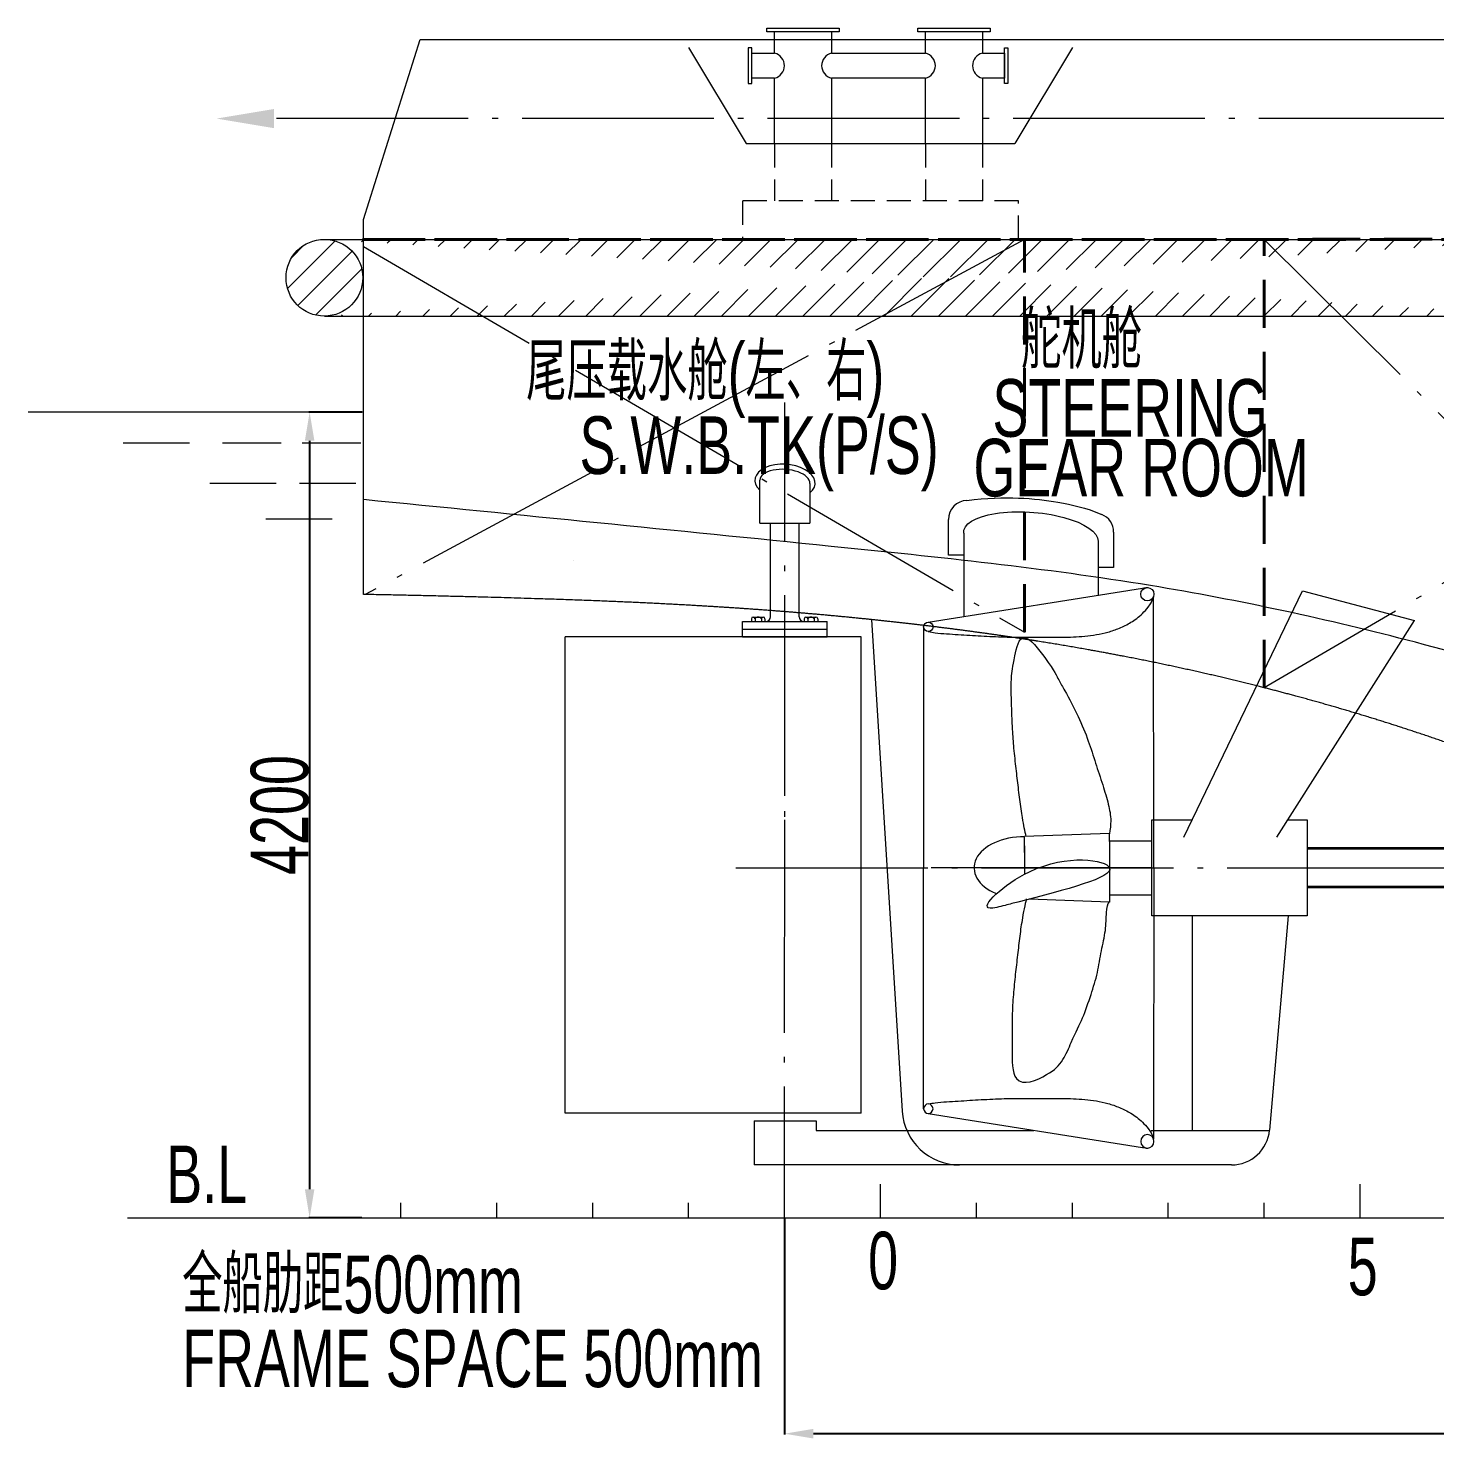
# Model space of a CAD drawing. Extents: x -550205 to -490805, y -239464 to -155364.
# Drawn here: x -541115 to -533784, y -180543 to -173177 of the extents above; entities that cross this region are included whole.
import ezdxf

# ---------------------------------------------------------------- set-up
doc = ezdxf.new("R2010")
doc.units = 0
doc.header["$LTSCALE"] = 500
doc.header["$MEASUREMENT"] = 0
doc.header["$PDMODE"] = 3
doc.linetypes.add('点划线 ____ _ ____ _ ____ _ ____ _ ____ _ ____', pattern=[2.56, 2, -0.25, 0.06, -0.25])
doc.linetypes.add('虚线 __ __ __ __ __ __ __ __ __ __ __ __ __ _', pattern=[0.75, 0.5, -0.25])
doc.layers.get('0').update_dxf_attribs({"linetype": 'CONTINUOUS', "lineweight": 20})
doc.layers.get('Defpoints').update_dxf_attribs({"linetype": 'CONTINUOUS', "lineweight": 20})
doc.layers.add('00', color=7, linetype='CONTINUOUS')
for name, color, linetype, lineweight in [('点划线', 5, '点划线 ____ _ ____ _ ____ _ ____ _ ____ _ ____', 20), ('粗虚线', 30, '虚线 __ __ __ __ __ __ __ __ __ __ __ __ __ _', 40), ('细实线', 7, 'CONTINUOUS', 20), ('虚线', 1, '虚线 __ __ __ __ __ __ __ __ __ __ __ __ __ _', 20)]:
    doc.layers.add(name, color=color, linetype=linetype, lineweight=lineweight)
doc.styles.get("Standard").update_dxf_attribs({"font": 'romans.shx', "width": 1.2, "height": 150, "bigfont": 'gbcbig.shx'})
doc.styles.add('中英混排2', font='romany.shx', dxfattribs={"width": 0.7, "height": 300, "bigfont": 'hztxt.shx'})
doc.dimstyles.new('1111111', dxfattribs={"dimtxt": 75, "dimasz": 100, "dimexe": 50, "dimexo": 50, "dimgap": 30, "dimtad": 1, "dimdec": 0, "dimdsep": 46, "dimtxsty": 'STANDARD', "dimcen": 2.5, "dimadec": 0, "dimazin": 0, "dimtfac": 1, "dimtdec": 0, "dimtmove": 0, "dimatfit": 3, "dimfxl": 1, "dimarcsym": 0})

# ---------------------------------------------------------------- blocks, each defined once
blk = doc.blocks.new('A$C6D7A7E5A')
for p, q in [((0, 0), (-2682, 0)), ((-1390, -250), (-1921, -250)), ((-653, -250), (-1124, -250)), ((-15, -250), (-485, -250)), ((-695, -573), (-1226, -573)), ((-54, -573), (-506, -573)), ((-245, -858), (-776, -858))]:
    blk.add_line(p, q)
blk = doc.blocks.new('*D161')
at = {"layer": 'Defpoints', "color": 0, "linetype": 'ByBlock', "transparency": 16777216}
for p in [(-537173, -179376.7), (-504923.1, -179376.7), (-537173, -180501)]:
    blk.add_point(p, dxfattribs=at)
at = {"layer": '虚线', "color": 0, "linetype": 'ByBlock', "lineweight": -2, "transparency": 16777216}
for p, q in [((-537173, -179381.7), (-537173, -180506)), ((-504923.1, -179381.7), (-504923.1, -180506)), ((-505073.1, -180501), (-537023, -180501))]:
    blk.add_line(p, q, dxfattribs=at)
at = {"layer": '虚线', "color": 0, "linetype": 'ByBlock', "transparency": 16777216}
for points in [[(-537023, -180476), (-537023, -180526), (-537173, -180501)], [(-505073.1, -180476), (-505073.1, -180526), (-504923.1, -180501)]]:
    blk.add_solid(points, dxfattribs=at)
at = {"layer": '虚线', "color": 0, "linetype": 'ByBlock', "transparency": 16777216, "insert": (-521003.4, -180346), "char_height": 300, "attachment_point": 5, "style": '中英混排2'}
blk.add_mtext('32250', dxfattribs=at)
blk = doc.blocks.new('A$C20FC402D')
at = {"lineweight": 20}
for p, q in [((0, 278), (-690, 253)), ((-690, 188), (-690, 250)), ((-690, 173), (-690, 238)), ((0, 213), (0, 278)), ((-690, 178), (-690, -52)), ((-690, 175), (-690, -52)), ((-690, 123), (-690, 173)), ((0, 213), (0, -212)), ((0, -212), (0, -278)), ((0, -278), (-652, -254))]:
    blk.add_line(p, q, dxfattribs=at)
blk.add_ellipse((-690, 0), major_axis=(410, 0), ratio=0.616431, start_param=1.570124, end_param=4.121306, dxfattribs=at)
for points, knots in [([(-676, 253), (-687, 299), (-704, 377), (-730, 558), (-747, 709), (-766, 865), (-783, 1043), (-789, 1166), (-805, 1526), (-783, 1656), (-718, 1961), (-449, 1608), (-418, 1530), (-347, 1411), (-253, 1232), (-170, 1032), (-117, 858), (-56, 676), (-8, 520), (16, 389), (5, 311), (0, 276)], [35.553585, 35.553585, 35.553585, 35.553585, 246.533665, 395.28922, 549.846712, 708.329527, 872.949582, 1048.350871, 1242.923789, 1354.449901, 1432.745059, 1511.040218, 1648.518682, 1765.829862, 2003.928815, 2229.567565, 2437.67521, 2629.325057, 2805.477066, 2963.546885, 3092.823141, 3092.823141, 3092.823141, 3092.823141]), ([(-744, -278), (-355, -178), (353, 2), (-549, 151), (-1123, -375), (-848, -305), (-777, -286), (-744, -278)], [0, 0, 0, 0, 793.852473, 1445.582226, 1880.593695, 2005.025391, 2112.998897, 2112.998897, 2112.998897, 2112.998897]), ([(-676, -253), (-680, -269), (-706, -386), (-730, -556), (-747, -709), (-766, -867), (-782, -1033), (-793, -1209), (-791, -1376), (-792, -1813), (-483, -1678), (-379, -1578), (-285, -1353), (-218, -1231), (-151, -1032), (-95, -857), (-71, -678), (-28, -515), (-28, -366), (-16, -290), (0, -276)], [35.553585, 35.553585, 35.553585, 35.553585, 246.533665, 395.28922, 549.846712, 708.329527, 872.949582, 1048.350871, 1242.923789, 1354.449901, 1511.040218, 1648.518682, 1765.829862, 2003.928815, 2229.567565, 2437.67521, 2629.325057, 2805.477066, 2963.546885, 3092.823141, 3092.823141, 3092.823141, 3092.823141])]:
    blk.add_open_spline(points, degree=3, knots=knots, dxfattribs=at)
blk = doc.blocks.new('A$C41B24223')
at = {"color": 0}
blk.add_line((-587, 1278.3), (551.7, 1454.2), dxfattribs=at)
for centre, radius in [((578, 1423), 35), ((-587, 1253.3), 25)]:
    blk.add_circle(centre, radius, dxfattribs=at)
blk.add_open_spline([(551.7, 1454.2), (556.4, 1455.2), (565, 1457), (575.6, 1458.3), (581.3, 1457.8), (583, 1457.6)], degree=3, knots=[0, 0, 0, 0, 14.275321, 26.556424, 31.576911, 31.576911, 31.576911, 31.576911], dxfattribs=at)
at = {"layer": '细实线'}
blk.add_line((612.5, 0), (610.9, 1411.1), dxfattribs=at)
at = {"layer": '虚线', "color": 0, "linetype": 'ByBlock'}
blk.add_line((-612, 1253.3), (-612, 0), dxfattribs=at)
blk.add_open_spline([(-587, 1228.3), (-575, 1226.1), (-542.8, 1220.1), (-469.1, 1216.2), (-367.1, 1209.1), (-244.6, 1202.5), (-130.2, 1198.7), (-37.3, 1199.4), (44.3, 1199.5), (134.2, 1198.7), (225.3, 1202.4), (307.2, 1212), (369, 1224.9), (430.8, 1246), (482, 1270.8), (522.4, 1297.4), (553.6, 1323.6), (579.3, 1351), (600, 1380.5), (607, 1400.1), (610.9, 1411.1)], degree=3, knots=[0, 0, 0, 0, 36.714515, 98.219885, 220.962777, 343.634707, 466.186208, 564.22605, 622.221002, 711.186208, 833.827247, 895.54634, 958.183248, 1022.876703, 1091.192503, 1127.953934, 1167.869478, 1213.037283, 1240.493456, 1275.179108, 1275.179108, 1275.179108, 1275.179108], dxfattribs=at)
blk = doc.blocks.new('*D171')
at = {"layer": '00', "color": 0, "lineweight": -2, "transparency": 16777216}
for p, q in [((-539377, -175176.7), (-539653.7, -175176.7)), ((-539648.7, -175326.7), (-539648.7, -179226.7)), ((-539377, -179376.7), (-539653.7, -179376.7))]:
    blk.add_line(p, q, dxfattribs=at)
at = {"layer": '00', "color": 0, "transparency": 16777216}
for points in [[(-539673.7, -175326.7), (-539623.7, -175326.7), (-539648.7, -175176.7)], [(-539673.7, -179226.7), (-539623.7, -179226.7), (-539648.7, -179376.7)]]:
    blk.add_solid(points, dxfattribs=at)
at = {"layer": 'Defpoints', "color": 0, "transparency": 16777216}
for p in [(-539372, -175176.7), (-539648.7, -179376.7), (-539372, -179376.7)]:
    blk.add_point(p, dxfattribs=at)
at = {"layer": '00', "color": 0, "transparency": 16777216, "insert": (-539803.7, -177276.7), "char_height": 300, "attachment_point": 5, "rotation": 90, "style": '中英混排2'}
blk.add_mtext('4200', dxfattribs=at)

msp = doc.modelspace()

# ---------------------------------------------------------------- hatches: boundary and pattern name
h = msp.add_hatch()
h.set_pattern_fill('ANSI31', color=256, scale=800, style=0)
h.set_pattern_definition([(45, (145360.25, -14507.13), (-70.710678, 70.710678), [])])
edge = h.paths.add_edge_path()
edge.add_arc((-539571.9, -174476.7), 200, 0, 360)
edge = h.paths.add_edge_path()
edge.add_spline(control_points=[(-539571.9, -174276.7), (-538073.8, -174276.7), (-536774.5, -174276.7), (-534715.1, -174276.7), (-533955, -174276.7), (-533194.9, -174276.7)], knot_values=[0, 0, 0, 0, 3897.918606, 3897.918606, 6178.272112, 6178.272112, 6178.272112, 6178.272112], degree=3, periodic=0)
edge.add_spline(control_points=[(-539571.9, -174676.7), (-538073.7, -174676.7), (-536774.2, -174676.7), (-534714.8, -174676.7), (-533954.8, -174676.7), (-533194.9, -174676.7)], knot_values=[0, 0, 0, 0, 3898.430065, 3898.430065, 6178.272308, 6178.272308, 6178.272308, 6178.272308], degree=3, periodic=0)
h.paths.add_polyline_path([(-533194.9, -174676.7), (-533194.9, -174276.7), (-533194.9, -174276.7), (-533206.7, -174277.7), (-533218.3, -174280.5), (-533229.8, -174285.3), (-533240.9, -174291.9), (-533251.6, -174300.3), (-533261.7, -174310.4), (-533271.2, -174322.1), (-533279.9, -174335.3), (-533287.8, -174349.8), (-533294.9, -174365.6), (-533300.9, -174382.4), (-533306, -174400.2), (-533310, -174418.6), (-533312.8, -174437.7), (-533314.6, -174457.1), (-533315.1, -174476.7), (-533314.6, -174496.3), (-533312.8, -174515.7), (-533310, -174534.8), (-533306, -174553.2), (-533300.9, -174571), (-533294.9, -174587.8), (-533287.8, -174603.6), (-533279.9, -174618.1), (-533271.2, -174631.3), (-533261.7, -174643), (-533251.6, -174653.1), (-533240.9, -174661.5), (-533229.8, -174668.1), (-533218.3, -174672.9), (-533206.7, -174675.7)])

# ---------------------------------------------------------------- linework, layer by layer
for p, q in [((-539368.6, -174172.6), (-539073.1, -173235.9)), ((-537673.1, -173276.7), (-537373.1, -173776.7)), ((-535672.8, -173276.7), (-535972.8, -173776.7)), ((-537302.4, -175755.3), (-537302.4, -175531.2)), ((-537246.9, -176243.7), (-537246.9, -175755.3)), ((-537096.9, -176243.7), (-537096.9, -175755.3)), ((-536318.4, -175923.2), (-536318.4, -175737)), ((-536238.6, -175808.6), (-536238.6, -176239.7)), ((-535457.9, -175802.6), (-535457.9, -175987)), ((-535538.8, -175846.2), (-535539.1, -176131.6)), ((-536238.6, -175923.2), (-536318.4, -175923.2)), ((-535458, -175987), (-535538.8, -175986.9)), ((-535091.1, -177392.5), (-534472.8, -176109.2)), ((-536720.7, -176258.4), (-536560.1, -178819.9)), ((-534606.7, -177392.5), (-533889, -176262.6)), ((-538317.1, -178829.8), (-538317.1, -176348.7)), ((-536773.1, -176348.7), (-538317.1, -176348.7)), ((-536773.1, -178829.8), (-536773.1, -176348.7)), ((-535479.2, -177411.9), (-535258.6, -177411.9)), ((-535479.2, -177411.9), (-535369.1, -177411.9)), ((-534448.6, -177551.9), (-526563.5, -177551.9)), ((-535479.2, -177691.9), (-535258.6, -177691.9)), ((-535479.2, -177691.9), (-535369.1, -177691.9)), ((-536773.1, -178829.8), (-538317.1, -178829.8)), ((-537330.8, -178871.4), (-537330.8, -179100.4)), ((-537330.8, -178871.4), (-537009.2, -178871.4)), ((-537009.2, -178871.4), (-537009.2, -178920.4)), ((-535262.1, -178920.4), (-535145, -178920.4)), ((-535145, -178920.4), (-534645, -178920.4)), ((-536673.1, -179376.7), (-536673.1, -179200)), ((-534173.1, -179376.7), (-534173.1, -179200)), ((-539173.1, -179376.7), (-539173.1, -179297.2)), ((-538673.1, -179376.7), (-538673.1, -179297.2)), ((-538173.1, -179376.7), (-538173.1, -179297.2)), ((-537673.1, -179376.7), (-537673.1, -179297.2)), ((-537173.1, -179376.7), (-537173.1, -179297.2)), ((-536173.1, -179376.7), (-536173.1, -179297.2)), ((-535673.1, -179376.7), (-535673.1, -179297.2)), ((-535173.1, -179376.7), (-535173.1, -179297.2)), ((-534673.1, -179376.7), (-534673.1, -179297.2)), ((-540598.1, -179376.7), (-502173.1, -179376.7)), ((-537333.9, -179376.7), (-534664.9, -179376.7)), ((-537333.9, -179376.7), (-534803.6, -179376.7)), ((-536173.3, -179376.7), (-534847.2, -179376.7)), ((-535809.3, -179376.7), (-528935.4, -179376.7))]:
    msp.add_line(p, q)
at = {"lineweight": 13}
for p, q in [((-537392, -176268.7), (-536951.8, -176268.7)), ((-537392, -176348.7), (-537392, -176268.7)), ((-537345.9, -176254.6), (-537345.9, -176268.7)), ((-537336.6, -176245.3), (-537284.6, -176245.3)), ((-537327.2, -176254.6), (-537327.2, -176268.7)), ((-537294, -176254.6), (-537294, -176268.7)), ((-537275.3, -176254.6), (-537275.3, -176268.7)), ((-537070.9, -176254.6), (-537070.9, -176268.7)), ((-537061.6, -176245.3), (-537009.7, -176245.3)), ((-537052.3, -176254.6), (-537052.3, -176268.7)), ((-537019, -176254.6), (-537019, -176268.7)), ((-537000.4, -176254.6), (-537000.4, -176268.7)), ((-536951.8, -176348.7), (-536951.8, -176268.7)), ((-537392, -176308.7), (-536951.8, -176308.7)), ((-537392, -176348.7), (-536951.8, -176348.7))]:
    msp.add_line(p, q, dxfattribs=at)
at = {"color": 1, "lineweight": 35}
for p, q in [((-530870.7, -177451.8), (-534448.6, -177451.8)), ((-530870.7, -177652), (-534448.6, -177652))]:
    msp.add_line(p, q, dxfattribs=at)
at = {"color": 0}
for p, q in [((-535048.1, -177801.9), (-535048.1, -178920.4)), ((-534548.6, -177801.9), (-534644.9, -178918.9))]:
    msp.add_line(p, q, dxfattribs=at)
for points in [[(-537265.1, -173176.7), (-536888.9, -173176.7), (-536888.9, -173195.8), (-537265.1, -173195.8)], [(-536478.1, -173176.7), (-536102, -173176.7), (-536102, -173195.8), (-536478.1, -173195.8)], [(-537343.9, -173279.3), (-537362.2, -173279.3), (-537362.2, -173464.2), (-537343.9, -173464.2)], [(-536027.4, -173279.3), (-536009, -173279.3), (-536009, -173464.2), (-536027.4, -173464.2)]]:
    msp.add_lwpolyline(points, close=True)
msp.add_lwpolyline([(-539073.1, -173235.9), (-539025.9, -173235.9), (-538712.8, -173235.9), (-538399.6, -173235.9), (-538086.5, -173235.9), (-537773.3, -173235.9), (-537460.2, -173235.9), (-537172.7, -173235.9), (-536859.5, -173235.9), (-536546.4, -173235.9), (-536233.2, -173235.9), (-535920.1, -173235.9), (-535606.9, -173235.9), (-535560.2, -173235.9), (-535215.7, -173235.9), (-534871.2, -173235.9), (-534526.8, -173235.9), (-534182.3, -173235.9), (-533947.7, -173235.9), (-533603.2, -173235.9)], dxfattribs=at)
for points in [[(-537225.1, -173306.8), (-537225.1, -173195.8)], [(-536928.9, -173195.8), (-536928.9, -173306.8)], [(-536438.1, -173306.8), (-536438.1, -173195.8)], [(-536142, -173195.8), (-536142, -173306.8)], [(-537225.1, -173436.7), (-537343.9, -173436.7), (-537343.9, -173306.8), (-537225.1, -173306.8)], [(-536928.9, -173306.8), (-536438.1, -173306.8)], [(-536142, -173306.8), (-536027.4, -173306.8), (-536027.4, -173436.7), (-536142, -173436.7)], [(-537225.1, -173776.7), (-537225.1, -173436.7)], [(-536438.1, -173436.7), (-536928.9, -173436.7)], [(-536928.9, -173436.7), (-536928.9, -173776.7)], [(-536438.1, -173776.7), (-536438.1, -173436.7)], [(-536142, -173436.7), (-536142, -173776.7)], [(-539358.6, -176127.5), (-539368.6, -176127.3), (-539368.6, -175796.3), (-539368.6, -175733.8), (-539368.6, -175402.9), (-539368.6, -175213.4), (-539368.5, -174882.4), (-539368.6, -174693), (-539368.6, -174362), (-539368.6, -174276.7), (-539368.6, -174172.6)], [(-534548.6, -177301.9), (-534448.6, -177301.9), (-534448.6, -177801.9), (-535258.6, -177801.9), (-535258.6, -177301.9), (-535048.1, -177301.9)]]:
    msp.add_lwpolyline(points)
msp.add_circle((-539571.9, -174476.7), 200)
for centre, radius, start, end in [((-537240.9, -173371.7), 66.9, 283.68156, 76.31844), ((-536913.1, -173371.7), 66.9, 103.68156, 256.31844), ((-536453.9, -173371.7), 66.9, 283.68156, 76.31844), ((-536126.2, -173371.7), 66.9, 103.68156, 256.31844), ((-536218.4, -175737), 100, 92.47896, 180), ((-535557.9, -175802.6), 100, 0, 67.60472), ((-536260.7, -178800.4), 300, 183.71908, 270), ((-534844, -178900.4), 200, 270, 354.68585)]:
    msp.add_arc(centre, radius, start, end)
at = {"lineweight": 13}
for centre, radius, start, end in [((-537336.6, -176254.6), 9.32, 0, 180), ((-537310.6, -176264.8), 19.5, 31.48462, 148.51538), ((-537284.6, -176254.6), 9.32, 0, 180), ((-537271.9, -176243.7), 25, 270, 0), ((-537071.9, -176243.7), 25, 180, 270), ((-537061.6, -176254.6), 9.32, 0, 180), ((-537035.6, -176264.8), 19.5, 31.48462, 148.51538), ((-537009.7, -176254.6), 9.32, 0, 180)]:
    msp.add_arc(centre, radius, start, end, dxfattribs=at)
at = {"color": 2}
msp.add_ellipse((-537170.7, -175540.3), major_axis=(157.1, -10.8), ratio=0.578882, start_param=5.725131, end_param=10.042569, dxfattribs=at)
at = {"color": 1}
msp.add_ellipse((-537171.8, -175540.2), major_axis=(130.7, -9), ratio=0.492993, start_param=0, end_param=3.141593, dxfattribs=at)
at = {"extrusion": (0, 0, -1)}
msp.add_ellipse((-535888.9, -175825.6), major_axis=(350.1, -27), ratio=0.36121, start_param=3.063107, end_param=6.258913, dxfattribs=at)
for points, knots in [([(-537373.1, -173776.7), (-537020.4, -173776.7), (-536674.2, -173776.7), (-536211.3, -173776.7), (-536091.9, -173776.7), (-535972.8, -173776.7)], [2022.148222, 2022.148222, 2022.148222, 2022.148222, 3044.256081, 3044.256081, 3400.721031, 3400.721031, 3400.721031, 3400.721031]), ([(-539571.9, -174276.7), (-538073.8, -174276.7), (-536774.5, -174276.7), (-534715.1, -174276.7), (-533955, -174276.7), (-533194.9, -174276.7)], [0, 0, 0, 0, 3897.918606, 3897.918606, 6178.272112, 6178.272112, 6178.272112, 6178.272112]), ([(-539571.9, -174676.7), (-538073.7, -174676.7), (-536774.2, -174676.7), (-534714.8, -174676.7), (-533954.8, -174676.7), (-532865.8, -174676.7)], [0, 0, 0, 0, 3898.430065, 3898.430065, 6178.272308, 6178.272308, 6178.272308, 6178.272308]), ([(-536222.7, -175637.1), (-536016.4, -175612.3), (-535780.6, -175634.3), (-535605.3, -175674.9), (-535519.8, -175710.1)], [94.161439, 94.161439, 94.161439, 94.161439, 539.270947, 814.00253, 814.00253, 814.00253, 814.00253])]:
    msp.add_open_spline(points, degree=3, knots=knots)
at = {"color": 1}
msp.add_open_spline([(-527654.4, -178876.7), (-528146.5, -178720.8), (-529041.2, -178437.4), (-530262.3, -177879.6), (-531367.7, -177404.8), (-532514.8, -176778.5), (-533830.6, -176368.3), (-535348.2, -176038.8), (-537187.2, -175849.4), (-538555.9, -175713.5), (-539368.6, -175632.9)], degree=3, knots=[0, 0, 0, 0, 1547.186297, 2812.149165, 4023.075505, 5156.258497, 6723.19083, 8134.63739, 9811.868744, 12262.423735, 12262.423735, 12262.423735, 12262.423735], dxfattribs=at)
msp.add_rational_spline([(-525253.4, -179376.7), (-525410, -179376.8), (-525566.5, -179376.1), (-525723.1, -179375.3), (-525879.7, -179373), (-525897.2, -179372.7), (-525914.6, -179372.4), (-526071.3, -179369.8), (-526227.8, -179364.8), (-526384.4, -179359.7), (-526540.8, -179351.7), (-526697.3, -179343.8), (-526853.6, -179332.4), (-527009.9, -179320.9), (-527165.8, -179305.6), (-527321.9, -179290.2), (-527477.4, -179270.4), (-527502.3, -179267.2), (-527527.1, -179263.9), (-527682.8, -179243.3), (-527837.7, -179217.8), (-527992.7, -179192.3), (-528146.9, -179161.7), (-528301, -179131), (-528454.1, -179095), (-528607.1, -179059), (-528758.9, -179017.4), (-528910.6, -178975.9), (-529060.7, -178928.4), (-529100.2, -178915.9), (-529139.6, -178903), (-529208.9, -178880.4), (-529277.7, -178856.3), (-529441.2, -178798.9), (-529602, -178733.9), (-529763, -178669), (-529922, -178599), (-530081.2, -178528.9), (-530239.2, -178456), (-530368.7, -178396.2), (-530498.1, -178335.9), (-530625.2, -178276.8), (-530752.1, -178217.2), (-530909.4, -178143.1), (-531066.2, -178067.6), (-531222.9, -177992.2), (-531379.5, -177916.3), (-531483.8, -177865.8), (-531588.2, -177815.5), (-531744.9, -177739.9), (-531902, -177665.4), (-532059.2, -177590.9), (-532217, -177517.9), (-532290.7, -177483.9), (-532364.6, -177450.2), (-532522.8, -177378.2), (-532682, -177308.8), (-532697.9, -177301.9), (-532713.7, -177295.1), (-532858.7, -177232.3), (-533004.7, -177172.3), (-533150.7, -177112.4), (-533297.9, -177055.5), (-533445, -176998.7), (-533593.3, -176945.4), (-533741.5, -176892.1), (-533891, -176842.5), (-533934, -176828.3), (-533977.1, -176814.3), (-534039.7, -176794.1), (-534102.5, -176774.7), (-534252.8, -176728), (-534404.2, -176685.6), (-534555.6, -176643.1), (-534708, -176604.7), (-534860.4, -176566.2), (-535013.6, -176531.7), (-535166.9, -176497.2), (-535320.9, -176466.4), (-535455, -176439.6), (-535589.6, -176415.6), (-535744.1, -176388), (-535899.1, -176363.9), (-536054, -176339.9), (-536209.4, -176319), (-536364.7, -176298.2), (-536520.4, -176280.3), (-536640.6, -176266.5), (-536761, -176254.2), (-536916.8, -176238.4), (-537072.9, -176225.2), (-537137.5, -176219.7), (-537202.1, -176214.7), (-537358.3, -176202.6), (-537514.6, -176192.8), (-537670.9, -176183), (-537827.3, -176175.2), (-537983.7, -176167.4), (-538140.2, -176161.2), (-538296.7, -176155), (-538453.2, -176150.1), (-538592.8, -176145.6), (-538732.4, -176141.8), (-538888.9, -176137.6), (-539045.5, -176134), (-539202, -176130.4), (-539358.6, -176127.5)], [1, 0.999997213467, 1, 0.999987684719, 1, 0.999999745918, 1, 0.999973205557, 1, 0.999960741259, 1, 0.99994584221, 1, 0.999928519209, 1, 0.999908841189, 1, 0.999997351, 1, 0.99988893694, 1, 0.999876646495, 1, 0.999863100387, 1, 0.999848262339, 1, 0.999832132571, 1, 0.999987600445, 1, 0.999952240743, 1, 0.999760607192, 1, 0.999884174441, 1, 0.999963189801, 1, 0.999998118697, 1, 0.999997559376, 1, 0.999991669473, 1, 0.999999291967, 1, 0.999999629852, 1, 0.999995360277, 1, 0.999988762689, 1, 0.999996027445, 1, 0.999969503805, 1, 0.999999561584, 1, 0.999957809261, 1, 0.999948601032, 1, 0.999938354824, 1, 0.999927056323, 1, 0.999993312569, 1, 0.999985034126, 1, 0.999915154502, 1, 0.99992122665, 1, 0.999926933707, 1, 0.999932276651, 1, 0.999952207607, 1, 0.9999434909, 1, 0.999951928162, 1, 0.999959682193, 1, 0.999979726722, 1, 0.999969071114, 1, 0.999994835578, 1, 0.99997437685, 1, 0.999982049327, 1, 0.999988357275, 1, 0.999993300224, 1, 0.999997437047, 1, 0.999997968918, 1, 0.999998072724, 1], degree=2, knots=[0, 0, 0, 0.0047215, 0.0047215, 0.0146473, 0.0146473, 0.016073, 0.016073, 0.0307139, 0.0307139, 0.048436, 0.048436, 0.0692511, 0.0692511, 0.0931645, 0.0931645, 0.1201697, 0.1201697, 0.1247732, 0.1247732, 0.1545813, 0.1545813, 0.1859954, 0.1859954, 0.2190896, 0.2190896, 0.2539311, 0.2539311, 0.2905777, 0.2905777, 0.3005375, 0.3005375, 0.3200843, 0.3200843, 0.3638475, 0.3638475, 0.394288, 0.394288, 0.4114485, 0.4114485, 0.415328, 0.415328, 0.4197467, 0.4197467, 0.4279103, 0.4279103, 0.4302903, 0.4302903, 0.4320111, 0.4320111, 0.4381035, 0.4381035, 0.447585, 0.447585, 0.4532224, 0.4532224, 0.468842, 0.468842, 0.4707148, 0.4707148, 0.4890867, 0.4890867, 0.5093647, 0.5093647, 0.531572, 0.531572, 0.5557289, 0.5557289, 0.5630433, 0.5630433, 0.5739853, 0.5739853, 0.6000385, 0.6000385, 0.6251422, 0.6251422, 0.6493194, 0.6493194, 0.6725959, 0.6725959, 0.6921495, 0.6921495, 0.7134116, 0.7134116, 0.7330222, 0.7330222, 0.7509817, 0.7509817, 0.763717, 0.763717, 0.779447, 0.779447, 0.7858747, 0.7858747, 0.800192, 0.800192, 0.8121756, 0.8121756, 0.8218266, 0.8218266, 0.8291477, 0.8291477, 0.8336758, 0.8336758, 0.8377067, 0.8377067, 0.8416333, 0.8416333, 0.8416333])
msp.add_solid([(-539834.7, -173597.4), (-539834.7, -173697.4), (-540134.7, -173647.4)])
at = {"layer": '点划线'}
for p, q in [((-524741.7, -173647.4), (-539834.7, -173647.4)), ((-535923.1, -174276.7), (-539358.6, -176127.5)), ((-530673.2, -174276.7), (-534673.1, -176613.5)), ((-534673.1, -174276.7), (-530673.1, -178254.3)), ((-539368.6, -174313.3), (-535923.1, -176323.9)), ((-537173.1, -179691.4), (-537171.9, -175127.2)), ((-537426.5, -177551.9), (-528020.6, -177551.9))]:
    msp.add_line(p, q, dxfattribs=at)
at = {"layer": '粗虚线', "lineweight": 40}
for p, q in [((-535923.1, -176323.9), (-535923.1, -174276.7)), ((-534673.1, -176613.5), (-534673.1, -174276.7))]:
    msp.add_line(p, q, dxfattribs=at)
at = {"layer": '粗虚线'}
msp.add_open_spline([(-510173.1, -174149.6), (-510756.5, -174160.3), (-512053.5, -174184), (-514197.7, -174231.4), (-516614.5, -174266), (-519238.2, -174248.7), (-522110.5, -174284.9), (-525208.1, -174274.2), (-528183.3, -174277.2), (-531466.4, -174276.5), (-535102.2, -174276.7), (-537939.8, -174276.7), (-539373.2, -174276.7)], degree=3, knots=[0, 0, 0, 0, 1750.311606, 3891.624286, 6434.359285, 9000.940034, 11762.762837, 15051.404094, 18293.761815, 20688.257184, 24900.891593, 29201.071548, 29201.071548, 29201.071548, 29201.071548], dxfattribs=at)
at = {"layer": '粗虚线', "lineweight": 40}
msp.add_open_spline([(-539373.1, -174276.7), (-539161.1, -174276.7), (-538578.1, -174276.7), (-537299, -174276.7), (-535569.4, -174276.7), (-534092.3, -174276.7), (-533311.3, -174276.7), (-533115.3, -174276.7)], degree=3, knots=[0, 0, 0, 0, 636, 1749, 3837.5, 5824.8, 6180.297349, 6180.297349, 6180.297349, 6180.297349], dxfattribs=at)
at = {"layer": '细实线'}
msp.add_line((-534844, -179100.4), (-537330.8, -179100.4), dxfattribs=at)
at = {"layer": '虚线', "ltscale": 0.5}
for p, q in [((-537225.1, -173776.7), (-537225.1, -174076.7)), ((-536928.9, -173776.7), (-536928.9, -174076.7)), ((-536438.1, -173776.7), (-536438.1, -174076.7)), ((-536142, -173776.7), (-536142, -174076.7))]:
    msp.add_line(p, q, dxfattribs=at)
at = {"layer": '虚线'}
msp.add_line((-534673.1, -176613.5), (-534673.1, -175496.8), dxfattribs=at)
at = {"layer": '虚线', "color": 0, "linetype": 'ByBlock'}
for p, q in [((-537041.1, -175549.2), (-537041.1, -175755.3)), ((-537302.4, -175755.3), (-537041.1, -175755.3)), ((-538273.1, -175949.6), (-538273.1, -175949.6)), ((-534472.8, -176109.2), (-533889, -176262.6)), ((-536773.1, -177551.9), (-536773.1, -177551.9)), ((-535258.6, -177551.9), (-536408.6, -177552.1)), ((-537009.2, -178920.4), (-535874.1, -178920.4))]:
    msp.add_line(p, q, dxfattribs=at)
at = {"layer": '虚线', "color": 5}
msp.add_line((-537172.5, -177551.9), (-537172.5, -176451.9), dxfattribs=at)
at = {"layer": '虚线', "ltscale": 0.5}
msp.add_lwpolyline([(-537393, -174076.7), (-537393, -174276.7), (-535953, -174276.7), (-535953, -174076.7)], close=True, dxfattribs=at)

# ---------------------------------------------------------------- block references
for name, p, xscale, yscale, zscale in [('A$C6D7A7E5A', (-539372, -175176.7), 0.6500000000232831, 0.6500000000014552, 0.65), ('A$C20FC402D', (-535479.2, -177551.9), 0.642, 0.642, 0.642)]:
    msp.add_blockref(name, p, dxfattribs=dict(xscale=xscale, yscale=yscale, zscale=zscale))
at = {"color": 0, "xscale": 0.98, "yscale": 1.002}
msp.add_blockref('A$C41B24223', (-535848.5, -177552), dxfattribs=at)
at = {"color": 0, "xscale": -0.98, "yscale": 1.002, "rotation": 180}
msp.add_blockref('A$C41B24223', (-535848.5, -177551.8), dxfattribs=at)

# ---------------------------------------------------------------- texts
at = {"color": 1, "lineweight": 20, "ltscale": 2, "style": '中英混排2', "width": 0.7}
for s, p in [('舵机舱', (-535939.8, -174951.7)), ('尾压载水舱(左、右)', (-538520, -175117.5)), ('STEERING', (-536089.5, -175305.3)), ('S.W.B.TK(P/S)', (-538242, -175499.2)), ('GEAR ROOM', (-536188.6, -175616.4)), ('B.L', (-540396.2, -179299.6)), ('0', (-536737.6, -179748.8)), ('5', (-534237.6, -179779.7)), ('全船肋距500mm', (-540313.1, -179872.6)), ('FRAME SPACE 500mm', (-540313.1, -180258.3))]:
    msp.add_text(s, height=300, dxfattribs=at).set_placement(p)

# ---------------------------------------------------------------- dimensions: what is measured, and where the dimension line sits
at = {"layer": '00'}
dim = msp.add_linear_dim(base=(-539648.7, -179376.7), p1=(-539372, -175176.7), p2=(-539372, -179376.7), angle=90, dimstyle='1111111', override={"dimtxt": 300, "dimasz": 150, "dimexe": 5, "dimexo": 5, "dimgap": 5, "dimtxsty": '中英混排2', "dimfxl": 50}, dxfattribs=at)
dim.commit()
dim.dimension.update_dxf_attribs({"geometry": '*D171', "text_midpoint": (-539803.7, -177276.7)})
at = {"layer": '虚线', "color": 0, "linetype": 'ByBlock'}
dim = msp.add_linear_dim(base=(-537173, -180501), p1=(-504923.1, -179376.7), p2=(-537173, -179376.7), dimstyle='1111111', override={"dimtxt": 300, "dimasz": 150, "dimexe": 5, "dimexo": 5, "dimgap": 5, "dimtxsty": '中英混排2', "dimfxl": 50}, dxfattribs=at)
dim.commit()
dim.dimension.update_dxf_attribs({"geometry": '*D161', "text_midpoint": (-521003.4, -180501), "dimtype": 160})

doc.saveas('drawing.dxf')
